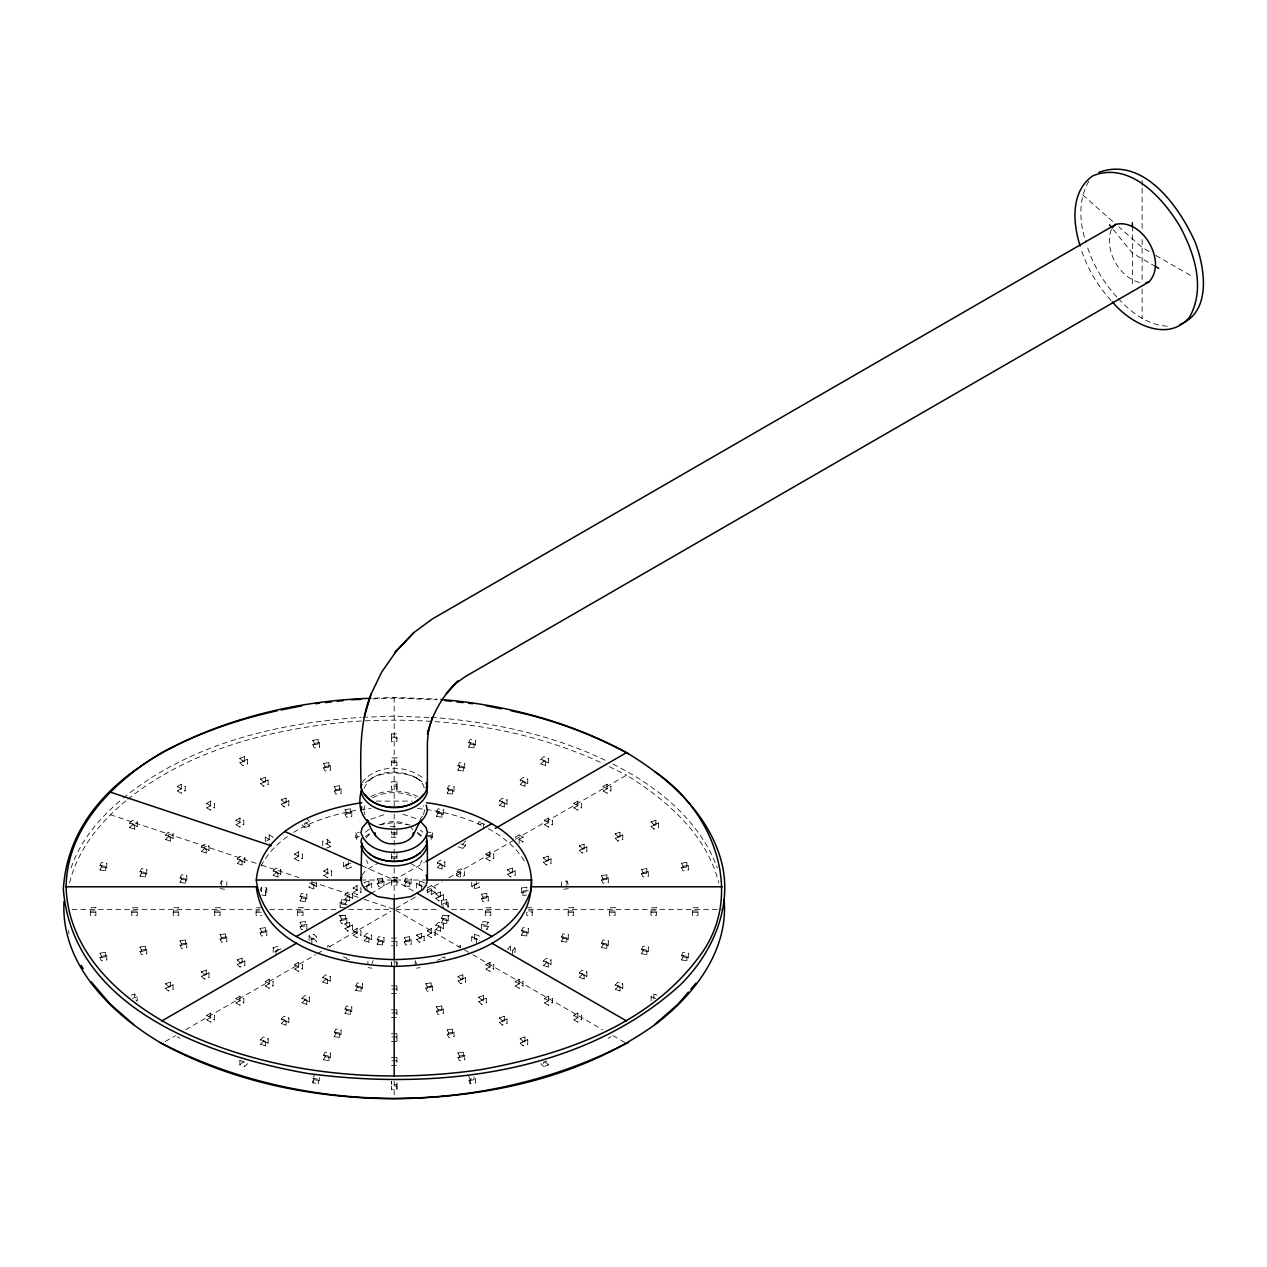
<?xml version="1.0" encoding="UTF-8"?>
<svg xmlns="http://www.w3.org/2000/svg" width="1267" height="1267" viewBox="0 0 1267 1267"><rect width="100%" height="100%" fill="white"/><g stroke="black" fill="none" stroke-linecap="round" stroke-linejoin="round"><path stroke-width="0.75" stroke-dasharray="5 3.75" d="M396.935 737.141L391.408 737.141L391.408 733.941L396.935 733.941L396.935 741.638L391.408 741.654L391.408 738.455L396.935 738.455M396.935 1089.256L396.935 1086.057L391.408 1086.057L391.408 1089.256L396.935 1089.256L396.935 1081.559L396.935 1084.742L391.408 1084.742L391.408 1081.559L391.408 1089.256M391.408 1065.341L396.935 1065.341L396.935 1062.142M391.408 1057.628L396.935 1057.628L396.935 1060.827L391.408 1060.827M391.408 1017.496L396.935 1017.496L396.935 1014.313M391.408 1009.799L396.935 1009.799L396.935 1012.982L391.408 1012.982M391.408 993.581L396.935 993.581L396.935 990.398M391.408 985.884L396.935 985.884L396.935 989.068L391.408 989.068M396.935 965.153L396.935 961.97L391.408 961.97L391.408 966.468M396.935 789.484L396.935 781.787L391.408 781.787L391.408 789.484L396.935 789.484L396.935 786.3L391.408 786.3M396.935 781.787L396.935 784.97L391.408 784.97M1088.812 181.308C1077.948 199.933 1079.452 222.913 1086.072 242.741M364.104 788.327C373.559 766.963 407.071 768.546 422.877 782.499M363.708 810.12L364.88 805.606M423.463 814.633L424.635 810.12L423.463 805.606M69.606 882.877C77.604 849.539 100.251 821.871 126.336 800.522M71.079 867.927C80.217 840.623 99.95 817.595 121.806 799.319M1111.27 229.612C1103.652 250.834 1120.012 279.152 1142.201 283.175M100.014 865.488L101.439 862.415L106.776 863.239L106.776 867.737L105.351 870.825L100.014 870.001L100.014 865.488L105.351 866.311L106.776 863.239M100.014 870.001L101.439 866.913L101.439 862.415M140.019 871.68L141.461 868.592L146.782 869.431L146.782 873.929L145.357 877.017L140.019 876.194L140.019 871.68L145.357 872.504L146.782 869.431M140.019 876.194L141.461 873.106L141.461 868.592M180.041 877.873L181.466 874.784L186.803 875.608L186.803 880.122L185.378 883.21L180.041 882.386L180.041 877.873L185.378 878.696L186.803 875.608M180.041 882.386L181.466 879.298L181.466 874.784M220.062 884.065L221.487 880.977L226.825 881.8L226.825 886.314L225.383 889.402L220.062 888.563M261.493 887.169L260.068 890.258L265.405 891.081L266.83 887.993L261.493 887.169L261.493 891.683L266.83 892.506L266.83 887.993M261.857 895.04L265.405 895.579L266.83 892.506M300.089 896.434L301.514 893.362L306.852 894.185L306.852 898.699L305.426 901.771L300.089 900.948L300.089 896.434L305.426 897.274L306.852 894.185M300.089 900.948L301.514 897.875L301.514 893.362M340.094 907.14L340.094 902.627L341.536 899.554L346.873 900.378L346.873 904.891L341.536 904.068L340.094 907.14L345.432 907.964L345.432 903.45L346.873 900.378M319.632 1077.599L318.207 1083.681L312.87 1082.857L312.87 1078.36L314.311 1075.271M323.592 1055.253L325.033 1052.164L330.354 1052.988L330.354 1057.502L328.929 1060.59L323.592 1059.766L323.592 1055.253L328.929 1056.076L330.354 1052.988M334.314 1032.146L335.755 1029.073L341.076 1029.897L341.076 1034.395L339.651 1037.483L334.314 1036.659L334.314 1032.146L339.651 1032.969L341.076 1029.897M345.036 1009.039L346.477 1005.966L351.798 1006.79L351.798 1011.304L350.373 1014.376L345.036 1013.552L345.036 1009.039L350.373 1009.862L351.798 1006.79M355.758 985.948L357.199 982.859L362.536 983.683L362.536 988.197L361.095 991.269L355.758 990.446L355.758 985.948L361.095 986.771L362.536 983.683M436.545 811.894L437.97 808.821L443.307 809.645L443.307 814.158L441.866 817.231L436.545 816.407L436.545 811.894L441.866 812.717L443.307 809.645M447.267 788.803L448.692 785.714L454.029 786.538L454.029 791.051L452.588 794.14L447.267 793.3L447.267 788.803L452.588 789.626L454.029 786.538M457.973 765.696L459.414 762.607L464.751 763.447L464.751 767.945L463.31 771.033L457.973 770.209L457.973 765.696L463.31 766.519L464.751 763.447M468.711 742.589L470.136 739.516L475.473 740.34L475.473 744.853L474.032 747.926L468.711 747.102L468.711 742.589L474.032 743.412L475.473 740.34M312.87 1082.857L314.311 1076.776M323.592 1059.766L325.033 1056.678L325.033 1052.164M334.314 1036.659L335.755 1033.571L335.755 1029.073M345.036 1013.552L346.477 1010.48L346.477 1005.966M355.758 990.446L357.199 987.373L357.199 982.859M436.545 816.407L437.97 813.335L437.97 808.821M447.267 793.3L448.692 790.228L448.692 785.714M457.973 770.209L459.414 767.121L459.414 762.607M468.711 747.102L470.136 744.014L470.136 739.516M371.817 963.664L373.258 960.576M432.585 832.752L432.585 837.265L431.144 840.338L431.144 835.824L432.585 832.752L427.248 831.928M420.422 863.445L421.863 860.356M441.47 918.306L442.912 915.233L448.249 916.057L448.249 920.571L446.808 923.643L441.47 922.819L441.47 918.306L446.808 919.145L448.249 916.057M441.47 922.819L442.912 919.747L442.912 915.233M481.492 929.012L481.492 924.498L482.917 921.426L488.254 922.249L488.254 926.763L486.829 929.835L486.829 925.322L488.254 922.249M521.513 930.691L522.938 927.618L528.276 928.442L528.276 932.955L526.834 936.028L521.513 935.204L521.513 930.691L526.834 931.514L528.276 928.442M521.513 935.204L522.938 932.116L522.938 927.618M561.519 936.883L562.96 933.811L568.281 934.634L568.281 939.132L566.856 942.22L561.519 941.397L561.519 936.883L566.856 937.707L568.281 934.634M561.519 941.397L562.96 938.309L562.96 933.811M601.54 943.076L602.965 939.987L608.303 940.827L608.303 945.325L606.877 948.413L601.54 947.589L601.54 943.076L606.877 943.899L608.303 940.827M601.54 947.589L602.965 944.501L602.965 939.987M641.561 949.268L642.987 946.18L648.324 947.003L648.324 951.517L646.883 954.605L641.561 953.782L641.561 949.268L646.883 950.092L648.324 947.003M641.561 953.782L642.987 950.693L642.987 946.18M681.567 955.461L683.008 952.372L688.329 953.196L688.329 957.709L686.904 960.798L681.567 959.958L681.567 955.461L686.904 956.284L688.329 953.196M681.567 959.958L683.008 956.886L683.008 952.372M377.202 939.734L378.643 936.661L383.98 937.485L383.98 941.983L382.539 945.071L377.202 944.248L377.202 939.734L382.539 940.557L383.98 937.485M404.363 881.214L405.804 878.126L411.142 878.95L411.142 883.463L409.7 886.552L404.363 885.712L404.363 881.214L409.7 882.038L411.142 878.95M404.363 885.712L405.804 882.64L405.804 878.126M377.202 944.248L378.643 941.159L378.643 936.661M260.986 866.042C267.258 854.101 276.649 843.965 287.736 836.331M362.14 782.61C375.475 764.175 406.058 764.46 422.877 777.986M362.14 875.069L365.466 870.445L377.566 863.461M365.925 838.01L371.12 832.752M420.343 818.925L422.418 816.059M129.693 823.027L132.449 820.272L137.232 821.855L137.232 826.369L134.476 829.125L129.693 827.541L129.693 823.027L134.476 824.627L137.232 821.855M129.693 827.541L132.449 824.769L132.449 820.272M165.565 834.985L168.337 832.229L173.12 833.813L173.12 838.326L170.348 841.098L165.565 839.498L165.565 834.985L170.348 836.584L173.12 833.813M165.565 839.498L168.337 836.727L168.337 832.229M201.453 846.942L204.209 844.186L208.992 845.77L208.992 850.284L206.236 853.055L201.453 851.456L201.453 846.942L206.236 848.542L208.992 845.77M201.453 851.456L204.209 848.7L204.209 844.186M237.325 858.899L240.081 856.144L244.864 857.743L244.864 862.241L242.108 865.013L237.325 863.413L237.325 858.899L242.108 860.499L244.864 857.743M237.325 863.413L240.081 860.657L240.081 856.144M273.197 870.857L275.968 868.101L280.751 869.7L280.751 874.198L277.98 876.97L273.197 875.37L273.197 870.857L277.98 872.456L280.751 869.7M273.197 875.37L275.968 872.615L275.968 868.101M313.868 888.927L313.868 884.414L316.623 881.658L316.623 886.171L313.868 888.927L309.085 887.328L311.84 884.572L311.84 881.563M344.957 894.787L347.712 892.016L352.495 893.615L352.495 898.129L349.74 900.885L344.957 899.285L344.957 894.787L349.74 896.371L352.495 893.615M344.957 899.285L347.712 896.529L347.712 892.016M260.59 1039.732L263.362 1036.976L268.145 1038.56L268.145 1043.074L265.373 1045.845L260.59 1044.246L260.59 1039.732L265.373 1041.331L268.145 1038.56M281.306 1019.016L284.061 1016.261L288.86 1017.844L288.86 1022.358L286.089 1025.13L281.306 1023.53L281.306 1019.016L286.089 1020.616L288.86 1017.844M322.737 977.586L325.492 974.83L330.275 976.429L330.275 980.927L327.519 983.699L322.737 982.099L322.737 977.586L327.519 979.185L330.275 976.429M437.353 862.97L440.108 860.214L444.891 861.813L444.891 866.327L442.135 869.083L437.353 867.483L437.353 862.97L442.135 864.569L444.891 861.813M499.483 800.839L502.255 798.083L507.038 799.667L507.038 804.181L504.282 806.936L499.483 805.353L499.483 800.839L504.282 802.439L507.038 799.667M520.199 780.124L522.97 777.368L527.753 778.952L527.753 783.465L524.981 786.221L520.199 784.637L520.199 780.124L524.981 781.723L527.753 778.952M540.914 759.408L543.686 756.652L548.468 758.236L548.468 762.75L545.697 765.521L540.914 763.922L540.914 759.408L545.697 761.008L548.468 758.236M239.875 1064.961L242.646 1062.189L247.429 1063.789L244.658 1066.545L239.875 1064.961L239.875 1060.447L242.646 1057.692M302.021 998.301L304.777 995.545L309.56 997.145L309.56 1001.643L306.804 1004.414L302.021 1002.815L302.021 998.301L306.804 999.901L309.56 997.145M364.167 936.17L366.923 933.399L371.706 934.998L371.706 939.512L368.95 942.268L364.167 940.668L364.167 936.17L368.95 937.754L371.706 934.998M419.393 880.929L419.393 885.443L416.637 888.199L416.637 883.685L419.393 880.929L424.176 882.529L424.176 887.043M260.59 1044.246L263.362 1041.474L263.362 1036.976M281.306 1023.53L284.061 1020.774L284.061 1016.261M322.737 982.099L325.492 979.343L325.492 974.83M437.353 867.483L440.108 864.727L440.108 860.214M302.021 1002.815L304.777 1000.059L304.777 995.545M364.167 940.668L366.923 937.913L366.923 933.399M499.483 805.353L502.255 802.581L502.255 798.083M520.199 784.637L522.97 781.866L522.97 777.368M540.914 763.922L543.686 761.166L543.686 756.652M465.607 841.098L462.851 843.854L462.851 848.367L458.068 846.768M421.42 889.798L421.42 885.285L424.176 882.529M462.851 848.367L465.607 845.612L465.607 842.603M435.848 925.068L438.604 922.313L443.387 923.912L443.387 928.426L440.631 931.182L435.848 929.582L435.848 925.068L440.631 926.668L443.387 923.912M435.848 929.582L438.604 926.826L438.604 922.313M474.476 934.27L474.476 938.784L471.72 941.539L471.72 937.042L474.476 934.27L479.274 935.87L479.274 940.383M476.503 943.139L476.503 938.625L479.274 935.87M510.363 946.227L507.592 948.999L512.375 950.583L515.146 947.827L510.363 946.227L510.363 950.741L515.146 952.341L515.146 947.827M543.48 960.956L546.235 958.185L551.018 959.784L551.018 964.298L548.263 967.054L543.48 965.47L543.48 960.956L548.263 962.54L551.018 959.784M543.48 965.47L546.235 962.698L546.235 958.185M579.352 972.913L582.107 970.142L586.89 971.741L586.89 976.255L584.135 979.011L579.352 977.427L579.352 972.913L584.135 974.513L586.89 971.741M579.352 977.427L582.107 974.656L582.107 970.142M615.224 984.871L617.995 982.115L622.778 983.699L622.778 988.212L620.006 990.968L615.224 989.384L615.224 984.871L620.006 986.47L622.778 983.699M615.224 989.384L617.995 986.613L617.995 982.115M653.867 994.072L653.867 998.586L651.111 1001.342L651.111 996.828L653.867 994.072L657.05 995.133M127.793 799.239C190.684 748.908 272.532 728.763 351.402 721.62C436.656 715.855 524.459 726.894 602.395 763.209M123.232 798.099C189.369 743.792 277.061 723.124 360.826 717.391M365.466 782.499L372.688 777.431M365.466 832.102L369.426 829.156M365.466 836.616L370.74 832.672M293.596 832.387C313.171 820.319 335.739 813.921 358.244 809.898M177.396 786.443L181.308 784.194L185.204 786.443L185.204 790.956L181.308 793.205L177.396 790.956L177.396 786.443L185.204 790.956M177.396 790.956L185.204 786.443M206.695 803.357L210.591 801.108L214.503 803.357L214.503 807.871L210.591 810.12L206.695 807.871L206.695 803.357L214.503 807.871M206.695 807.871L214.503 803.357M235.979 820.272L239.891 818.023L243.802 820.272L243.802 824.785L239.891 827.034L235.979 824.785L235.979 820.272L243.802 824.785M235.979 824.785L243.802 820.272M265.278 841.7L265.278 837.186L269.19 834.937L273.086 837.186L266.577 840.94M294.577 854.101L298.474 851.836L302.385 854.101L302.385 858.614L298.474 860.863L294.577 858.614L294.577 854.101L302.385 858.614M294.577 858.614L302.385 854.101M327.773 868.75L327.773 877.778L323.861 875.513L323.861 871.015L327.773 868.75L331.685 871.015L331.685 875.513L329.072 877.017M323.861 875.513L331.685 871.015M353.16 887.929L357.072 885.665L360.968 887.929L360.968 892.427L357.072 894.692L353.16 892.427L353.16 887.929L360.968 892.427M353.16 892.427L360.968 887.929M370.74 893.552L424.35 862.605M206.695 1015.326L210.591 1013.077L214.503 1015.326L214.503 1019.84L210.591 1022.089L206.695 1019.84L206.695 1015.326L214.503 1019.84M235.979 998.412L239.891 996.163L243.802 998.412L243.802 1002.926L239.891 1005.174L235.979 1002.926L235.979 998.412L243.802 1002.926M265.278 981.497L269.19 979.248L273.086 981.497L273.086 986.011L269.19 988.276L265.278 986.011L265.278 981.497L273.086 986.011M294.577 964.599L298.474 962.334L302.385 964.599L302.385 969.097L298.474 971.361L294.577 969.097L294.577 964.599L302.385 969.097M353.16 930.77L357.072 928.505L360.968 930.77L360.968 935.284L357.072 937.532L353.16 935.284L353.16 930.77L360.968 935.284M431.271 885.665L427.375 887.929L435.183 892.427L435.183 887.929L431.271 885.665L431.271 894.692L427.375 892.427L427.375 889.418M459.272 877.017L456.658 875.513L456.658 871.015L460.57 868.75L464.482 871.015L464.482 875.513L460.57 877.778L460.57 868.75M485.958 854.101L489.87 851.836L493.766 854.101L493.766 858.614L489.87 860.863L485.958 858.614L485.958 854.101L493.766 858.614M519.153 834.937L515.257 837.186L523.065 841.7L523.065 837.186L519.153 834.937L519.153 843.949L523.065 841.7M544.541 820.272L548.453 818.023L552.364 820.272L552.364 824.785L548.453 827.034L544.541 824.785L544.541 820.272L552.364 824.785M573.84 803.357L577.752 801.108L581.648 803.357L581.648 807.871L577.752 810.12L573.84 807.871L573.84 803.357L581.648 807.871M603.14 786.443L607.036 784.194L610.947 786.443L610.947 790.956L607.036 793.205L603.14 790.956L603.14 786.443L610.947 790.956M165.201 1041.537L175.448 1035.63M185.695 1029.707L315.562 954.732M317.273 953.734L322.404 950.773M329.23 946.829L390.759 911.321M395.874 908.36L416.384 896.513M426.646 890.606L442.025 881.721M448.851 877.778L513.784 840.29M515.495 839.292L626.563 775.166C667.028 800.253 706.859 834.858 718.737 882.877M206.695 1019.84L214.503 1015.326M235.979 1002.926L243.802 998.412M265.278 986.011L273.086 981.497M294.577 969.097L302.385 964.599M353.16 935.284L360.968 930.77M427.375 892.427L435.183 887.929M456.658 875.513L464.482 871.015M485.958 858.614L493.766 854.101M519.153 839.435L523.065 837.186M544.541 824.785L552.364 820.272M573.84 807.871L581.648 803.357M603.14 790.956L610.947 786.443M431.271 894.692L435.183 892.427M427.375 930.77L431.271 928.505L435.183 930.77L435.183 935.284L431.271 937.532L427.375 935.284L427.375 930.77L435.183 935.284M427.375 935.284L435.183 930.77M457.973 946.924L460.57 945.42L460.57 949.933M485.958 964.599L489.87 962.334L493.766 964.599L493.766 969.097L489.87 971.361L485.958 969.097L485.958 964.599L493.766 969.097M485.958 969.097L493.766 964.599M515.257 981.497L519.153 979.248L523.065 981.497L523.065 986.011L519.153 988.276L515.257 986.011L515.257 981.497L523.065 986.011M515.257 986.011L523.065 981.497M544.541 998.412L548.453 996.163L552.364 998.412L552.364 1002.926L548.453 1005.174L544.541 1002.926L544.541 998.412L552.364 1002.926M544.541 1002.926L552.364 998.412M573.84 1015.326L577.752 1013.077L581.648 1015.326L581.648 1019.84L577.752 1022.089L573.84 1019.84L573.84 1015.326L581.648 1019.84M573.84 1019.84L581.648 1015.326M608.334 1038.259L610.947 1036.754M370.74 778.556C385.136 771.112 403.207 771.112 417.603 778.556M370.74 796.595C385.136 789.151 403.207 789.151 417.603 796.595M370.74 819.147L385.58 814.19M372.688 797.719C385.96 790.956 402.383 790.956 415.655 797.719M380.496 824.785C388.969 820.509 399.374 820.509 407.847 824.785M239.875 758.236L244.658 756.652L247.429 759.408L247.429 763.922L242.646 765.521L239.875 762.75L239.875 758.236L242.646 761.008L242.646 765.521M242.646 761.008L247.429 759.408M239.875 762.75L244.658 761.166L247.429 763.922M260.59 778.952L265.373 777.368L268.145 780.124L268.145 784.637L263.362 786.221L260.59 783.465L260.59 778.952L263.362 781.723L263.362 786.221M263.362 781.723L268.145 780.124M260.59 783.465L265.373 781.866L268.145 784.637M281.306 799.667L286.089 798.083L288.86 800.839L288.86 805.353L284.061 806.936L281.306 804.181L281.306 799.667L284.061 802.439L284.061 806.936M284.061 802.439L288.86 800.839M281.306 804.181L286.089 802.581L288.86 805.353M307.976 822.077L304.777 823.138L304.777 827.652L309.56 826.068L309.56 821.554L306.804 818.783M330.275 846.768L327.519 844.012L322.737 845.612L322.737 841.098L327.519 839.498L330.275 842.27L330.275 846.768L325.492 848.367M330.275 842.27L325.492 843.854L322.737 841.098M346.208 864.569L350.991 862.985L350.991 867.483L346.208 869.083L343.452 866.327L343.452 861.813L346.208 864.569L346.208 869.083M343.452 866.327L348.235 864.727L350.991 867.483M368.95 880.929L368.95 885.443L371.706 888.199L371.706 883.685L368.95 880.929L364.167 882.529L366.923 885.285L366.923 889.798M366.923 885.285L371.706 883.685M364.167 887.043L368.95 885.443M131.293 995.133L134.476 994.072L137.232 996.828L137.232 1001.342L134.476 998.57L134.476 994.072M165.565 983.699L170.348 982.115L173.12 984.871L173.12 989.384L168.337 990.968L165.565 988.212L165.565 983.699L168.337 986.47L168.337 990.968M201.453 971.741L206.236 970.158L208.992 972.913L208.992 977.427L204.209 979.011L201.453 976.255L201.453 971.741L204.209 974.513L204.209 979.011M237.325 959.784L242.108 958.185L244.864 960.956L244.864 965.47L240.081 967.054L237.325 964.298L237.325 959.784L240.081 962.54L240.081 967.054M273.197 947.827L277.98 946.227L280.751 948.999L275.968 950.583L273.197 947.827L273.197 952.341M309.085 940.383L309.085 935.87L313.868 934.27L316.623 937.042L316.623 941.539L313.868 938.784L313.868 934.27M344.957 923.912L349.74 922.313L352.495 925.068L352.495 929.582L347.712 931.182L344.957 928.426L344.957 923.912L347.712 926.668L347.712 931.182M435.848 893.615L440.631 892.016L443.387 894.787L443.387 899.285L438.604 900.885L435.848 898.129L435.848 893.615L438.604 896.371L438.604 900.885M507.592 869.7L512.375 868.101L515.146 870.857L515.146 875.37L510.363 876.97L507.592 874.198L507.592 869.7L510.363 872.456L510.363 876.97M543.48 857.743L548.263 856.144L551.018 858.899L551.018 863.413L546.235 865.013L543.48 862.241L543.48 857.743L546.235 860.499L546.235 865.013M579.352 845.77L584.135 844.186L586.89 846.942L586.89 851.456L582.107 853.055L579.352 850.284L579.352 845.77L582.107 848.542L582.107 853.055M615.224 833.813L620.006 832.229L622.778 834.985L622.778 839.498L617.995 841.098L615.224 838.326L615.224 833.813L617.995 836.584L617.995 841.098M651.111 821.855L655.894 820.272L658.65 823.027L658.65 827.541L653.867 829.125L651.111 826.369L651.111 821.855L653.867 824.627L653.867 829.125M132.449 998.428L137.232 996.828M168.337 986.47L173.12 984.871M240.081 962.54L244.864 960.956M347.712 926.668L352.495 925.068M438.604 896.371L443.387 894.787M546.235 860.499L551.018 858.899M582.107 848.542L586.89 846.942M617.995 836.584L622.778 834.985M653.867 824.627L658.65 823.027M204.209 974.513L208.992 972.913M309.085 935.87L311.84 938.625L316.623 937.042M474.476 884.414L479.274 882.814L479.274 887.328L474.476 888.927L471.72 886.171L471.72 881.658L474.476 884.414L474.476 888.927M510.363 872.456L515.146 870.857M165.565 988.212L170.348 986.613L173.12 989.384M201.453 976.255L206.236 974.656L208.992 977.427M237.325 964.298L242.108 962.698L244.864 965.47M344.957 928.426L349.74 926.826L352.495 929.582M435.848 898.129L440.631 896.529L443.387 899.285M507.592 874.198L512.375 872.615L515.146 875.37M543.48 862.241L548.263 860.657L551.018 863.413M579.352 850.284L584.135 848.7L586.89 851.456M615.224 838.326L620.006 836.727L622.778 839.498M651.111 826.369L655.894 824.769L658.65 827.541M274.796 951.802L277.98 950.741L277.98 946.227M310.668 939.845L313.868 938.784M471.72 886.171L476.503 884.572L479.274 887.328M416.637 934.998L421.42 933.399L424.176 936.17L424.176 940.668L419.393 942.268L416.637 939.512L416.637 934.998L419.393 937.754L419.393 942.268M419.393 937.754L424.176 936.17M416.637 939.512L421.42 937.913L424.176 940.668M441.708 957.947L444.891 956.886L444.891 961.384M437.353 960.228L440.536 959.151M458.068 976.429L462.851 974.83L465.607 977.586L465.607 982.099L460.824 983.699L458.068 980.927L458.068 976.429L460.824 979.185L460.824 983.699M460.824 979.185L465.607 977.586M458.068 980.927L462.851 979.343L465.607 982.099M478.783 997.145L483.566 995.545L486.322 998.301L486.322 1002.815L481.539 1004.414L478.783 1001.643L478.783 997.145L481.539 999.901L481.539 1004.414M481.539 999.901L486.322 998.301M478.783 1001.643L483.566 1000.059L486.322 1002.815M499.483 1017.844L504.282 1016.261L507.038 1019.016L507.038 1023.53L502.255 1025.13L499.483 1022.358L499.483 1017.844L502.255 1020.616L502.255 1025.13M502.255 1020.616L507.038 1019.016M499.483 1022.358L504.282 1020.774L507.038 1023.53M520.199 1038.56L524.981 1036.976L527.753 1039.732L527.753 1044.246L522.97 1045.829L520.199 1043.074L520.199 1038.56L522.97 1041.331L522.97 1045.829M522.97 1041.331L527.753 1039.732M520.199 1043.074L524.981 1041.474L527.753 1044.246M546.869 1060.97L543.686 1062.047L543.686 1066.545L548.468 1064.961L548.468 1060.447M379.166 824.738L394.18 822.521L410.777 825.118M312.87 740.34L318.207 739.516L319.632 742.589L319.632 747.102L314.311 747.926L312.87 744.853L312.87 740.34L314.311 743.412L314.311 747.926M314.311 743.412L319.632 742.589M312.87 744.853L318.207 744.014L319.632 747.102M323.592 763.447L328.929 762.607L330.354 765.696L330.354 770.209L325.033 771.033L323.592 767.945L323.592 763.447L325.033 766.519L325.033 771.033M325.033 766.519L330.354 765.696M323.592 767.945L328.929 767.121L330.354 770.209M334.314 786.538L339.651 785.714L341.076 788.803L341.076 793.3L335.755 794.14L334.314 791.051L334.314 786.538L335.755 789.626L335.755 794.14M335.755 789.626L341.076 788.803M334.314 791.051L339.651 790.228L341.076 793.3M345.036 809.645L350.373 808.821L351.798 811.894L351.798 816.407L346.477 817.231L345.036 814.158L345.036 809.645L346.477 812.733L346.477 817.231M346.477 812.733L351.798 811.894M345.036 814.158L350.373 813.335L351.798 816.407M355.758 832.752L357.199 835.824L357.199 840.338L355.758 837.265L355.758 832.752L359.321 832.197M355.758 837.265L359.321 836.711M377.202 878.95L382.539 878.126L383.98 881.214L383.98 885.712L378.643 886.552L377.202 883.463L377.202 878.95L378.643 882.038L378.643 886.552M378.643 882.038L383.98 881.214M377.202 883.463L382.539 882.64L383.98 885.712M100.014 953.196L105.351 952.372L106.776 955.461L106.776 959.958L101.439 960.798L100.014 957.709L100.014 953.196L101.439 956.284L101.439 960.798M140.019 947.003L145.357 946.18L146.782 949.268L146.782 953.782L141.461 954.605L140.019 951.517L140.019 947.003L141.461 950.092L141.461 954.605M180.041 940.827L185.378 939.987L186.803 943.076L186.803 947.589L181.466 948.413L180.041 945.325L180.041 940.827L181.466 943.899L181.466 948.413M220.062 934.634L225.383 933.811L226.825 936.883L226.825 941.397L221.487 942.22L220.062 939.132L220.062 934.634L221.487 937.707L221.487 942.22M260.068 928.442L265.405 927.618L266.83 930.691L266.83 935.204L261.493 936.028L260.068 932.955L260.068 928.442L261.493 931.514L261.493 936.028M300.089 922.249L305.426 921.426L306.852 924.498L306.852 929.012L301.514 929.835L300.089 926.763L300.089 922.249L301.514 925.322L301.514 929.835M340.094 916.057L345.432 915.233L346.873 918.306L346.873 922.819L341.536 923.643L340.094 920.571L340.094 916.057L341.536 919.145L341.536 923.643M441.47 900.378L446.808 899.554L448.249 902.627L448.249 907.14L442.912 907.964L442.912 903.45L441.47 900.378L441.47 904.891L446.808 904.068L448.249 907.14M481.492 894.185L486.829 893.362L488.254 896.434L488.254 900.948L482.917 901.771L481.492 898.699L481.492 894.185L482.917 897.258L482.917 901.771M521.513 887.993L526.834 887.169L528.276 890.258L522.938 891.081L521.513 887.993L521.513 892.506L522.938 895.579L526.486 895.04M568.281 884.065L566.856 880.977L561.519 881.8L561.519 886.314L562.96 889.402L568.281 888.563M601.54 875.608L606.877 874.784L608.303 877.873L608.303 882.386L602.965 883.21L601.54 880.122L601.54 875.608L602.965 878.696L602.965 883.21M641.561 869.431L646.883 868.592L648.324 871.68L648.324 876.194L642.987 877.017L641.561 873.929L641.561 869.431L642.987 872.504L642.987 877.017M681.567 863.239L686.904 862.415L688.329 865.488L688.329 870.001L683.008 870.825L681.567 867.737L681.567 863.239L683.008 866.311L683.008 870.825M101.439 956.284L106.776 955.461M141.461 950.092L146.782 949.268M181.466 943.899L186.803 943.076M221.487 937.707L226.825 936.883M261.493 931.514L266.83 930.691M301.514 925.322L306.852 924.498M341.536 919.145L346.873 918.306M442.912 903.45L448.249 902.627M482.917 897.258L488.254 896.434M602.965 878.696L608.303 877.873M642.987 872.504L648.324 871.68M683.008 866.311L688.329 865.488M100.014 957.709L105.351 956.886L106.776 959.958M140.019 951.517L145.357 950.693L146.782 953.782M180.041 945.325L185.378 944.501L186.803 947.589M220.062 939.132L225.383 938.309L226.825 941.397M260.068 932.955L265.405 932.116L266.83 935.204M300.089 926.763L305.426 925.939L305.426 921.426M340.094 920.571L345.432 919.747L346.873 922.819M481.492 898.699L486.829 897.875L488.254 900.948M521.513 892.506L526.834 891.683L526.834 887.169M601.54 880.122L606.877 879.298L608.303 882.386M641.561 873.929L646.883 873.106L648.324 876.194M681.567 867.737L686.904 866.913L688.329 870.001M404.363 937.485L409.7 936.661L411.142 939.734L411.142 944.248L405.804 945.071L404.363 941.983L404.363 937.485L405.804 940.557L405.804 945.071M405.804 940.557L411.142 939.734M404.363 941.983L409.7 941.159L411.142 944.248M416.526 968.178L420.074 967.624M425.807 983.683L431.144 982.859L432.585 985.948L432.585 990.446L427.248 991.269L425.807 988.197L425.807 983.683L427.248 986.771L427.248 991.269M427.248 986.771L432.585 985.948M425.807 988.197L431.144 987.373L432.585 990.446M436.545 1006.79L441.866 1005.966L443.307 1009.039L443.307 1013.552L437.97 1014.376L436.545 1011.304L436.545 1006.79L437.97 1009.862L437.97 1014.376M437.97 1009.862L443.307 1009.039M436.545 1011.304L441.866 1010.48L443.307 1013.552M447.267 1029.897L452.588 1029.073L454.029 1032.146L454.029 1036.659L448.692 1037.483L447.267 1034.395L447.267 1029.897L448.692 1032.969L448.692 1037.483M448.692 1032.969L454.029 1032.146M447.267 1034.395L452.588 1033.571L454.029 1036.659M457.973 1052.988L463.31 1052.164L464.751 1055.253L464.751 1059.766L459.414 1060.59L457.973 1057.502L457.973 1052.988L459.414 1056.076L459.414 1060.59M459.414 1056.076L464.751 1055.253M457.973 1057.502L463.31 1056.678L464.751 1059.766M468.711 1076.095L470.136 1079.183L475.473 1078.36L475.473 1082.857L470.136 1083.681L468.711 1077.599M468.711 1080.608L474.032 1079.785L475.473 1082.857M360.034 809.692L370.819 808.473M390.268 826.702L398.076 826.702M374.731 698.149L394.18 697.373L436.941 699.067M372.593 698.893L394.18 698.054L437.337 699.748M362.79 717.328L394.18 716.093L429.481 717.47M376.204 801.108L412.139 801.108M391.408 761.055L396.935 761.055M391.408 762.37L396.935 762.37M391.408 832.815L396.935 832.815M391.408 834.129L396.935 834.129M396.935 856.73L391.408 856.73L391.408 853.53L391.408 861.243M391.408 858.044L396.935 858.044M360.968 880.027L427.375 880.027M391.408 880.644L396.935 880.644M391.408 881.959L396.935 881.959M261.604 907.742L256.077 907.742L256.077 915.455L261.604 915.455M526.739 907.758L532.267 907.758L532.267 915.455L526.739 915.455L526.739 912.256L532.267 912.256M72.013 909.342L259.767 909.342M269.649 909.342L336.848 909.342M348.71 909.342L390.22 909.342M396.143 909.342L439.633 909.342M451.495 909.342L518.694 909.342M528.577 909.342L722.253 909.342M90.369 910.941L95.896 910.941M131.8 910.941L137.327 910.941M173.231 910.941L178.742 910.941M214.646 910.941L220.173 910.941M256.077 910.941L259.767 910.941M297.507 910.941L303.035 910.941M485.309 910.941L490.836 910.941M528.577 910.941L532.267 910.941M568.17 910.941L573.698 910.941M609.585 910.941L615.113 910.941M651.016 910.941L656.544 910.941M692.447 910.941L697.974 910.941M90.369 912.256L95.896 912.256M131.8 912.256L137.327 912.256M173.231 912.256L178.742 912.256M214.646 912.256L220.173 912.256M256.077 912.256L261.604 912.256M297.507 912.256L303.035 912.256M485.309 912.256L490.836 912.256M568.17 912.256L573.698 912.256M609.585 912.256L615.113 912.256M651.016 912.256L656.544 912.256M692.447 912.256L697.974 912.256M338.938 915.455L344.466 915.455L344.466 912.256M449.405 915.455L443.878 915.455L443.878 912.256M391.408 938.039L396.935 938.039L396.935 945.752L391.408 945.752M391.408 941.238L396.935 941.238M391.408 1033.714L396.935 1033.714L396.935 1036.913L391.408 1036.913M391.408 1041.411L396.935 1041.411L396.935 1033.714M431.445 717.55L437.337 717.787C495.334 722.744 553.41 735.335 606.069 760.675M1167.224 326.173C1147.744 325.16 1130.94 312.379 1118.223 298.426M417.524 808.473C439.586 810.532 461.457 815.996 481.571 825.34M470.136 744.014L475.473 744.853M459.414 767.121L464.751 767.945M448.692 790.228L454.029 791.051M437.97 813.335L443.307 814.158M425.807 835.001L431.144 835.824M427.248 836.426L432.585 837.265M405.804 882.64L411.142 883.463M340.094 902.627L345.432 903.45M481.492 924.498L486.829 925.322M101.439 866.913L106.776 867.737M141.461 873.106L146.782 873.929M181.466 879.298L186.803 880.122M301.514 897.875L306.852 898.699M442.912 919.747L448.249 920.571M488.254 926.763L482.917 925.939L482.917 921.426M522.938 932.116L528.276 932.955M562.96 938.309L568.281 939.132M602.965 944.501L608.303 945.325M642.987 950.693L648.324 951.517M683.008 956.886L688.329 957.709M378.643 941.159L383.98 941.983M368.269 967.624L371.817 968.178M357.199 987.373L362.536 988.197M346.477 1010.48L351.798 1011.304M335.755 1033.571L341.076 1034.395M325.033 1056.678L330.354 1057.502M312.87 1078.36L318.207 1079.183L318.207 1083.681M314.311 1079.785L319.632 1080.608M402.763 814.19L417.603 819.147M543.686 761.166L548.468 762.75M522.97 781.866L527.753 783.465M502.255 802.581L507.038 804.181M484.723 824.358L481.539 823.297L478.783 826.052L478.783 821.554L483.566 823.138L483.566 827.652M460.824 844.012L465.607 845.612M440.108 864.727L444.891 866.327M416.637 883.685L421.42 885.285M419.393 885.443L422.592 886.504M110.213 814.633L259.672 864.474M261.54 865.108L298.901 877.572M311.983 881.927L362.41 898.746M364.278 899.38L394.18 909.342M313.868 884.414L309.085 882.814L309.085 887.328M471.72 937.042L476.503 938.625M651.111 996.828L655.894 998.428M132.449 824.769L137.232 826.369M168.337 836.727L173.12 838.326M204.209 848.7L208.992 850.284M240.081 860.657L244.864 862.241M275.968 872.615L280.751 874.198M311.84 884.572L316.623 886.171M347.712 896.529L352.495 898.129M438.604 926.826L443.387 928.426M474.476 938.784L477.675 939.845M546.235 962.698L551.018 964.298M582.107 974.656L586.89 976.255M617.995 986.613L622.778 988.212M366.923 937.913L371.706 939.512M343.452 956.886L346.635 957.947M346.208 958.628L349.391 959.689M325.492 979.343L330.275 980.927M304.777 1000.059L309.56 1001.643M284.061 1020.774L288.86 1022.358M263.362 1041.474L268.145 1043.074M239.875 1060.447L244.658 1062.047L244.658 1066.545M361.903 865.725L394.18 880.027L417.603 893.552M410.777 863.461L422.877 870.445M612.975 764.096C657.13 786.126 699.843 820.398 717.265 867.927M609.3 766.63L626.563 775.166M488.397 828.729C503.237 836.711 517.079 847.94 525.409 862.811M1148.963 251.452L1142.137 247.493L1118.967 226.999M1155.805 255.396L1193.403 277.093M1155.805 266.672L1132.365 253.131L1113.123 229.311M456.658 871.015L464.482 875.513M395.874 910.324L462.518 948.809M464.229 949.791L471.071 953.734M472.781 954.732L602.649 1029.707M612.895 1035.63L626.563 1043.517M265.278 837.186L269.19 839.435M323.861 871.015L331.685 875.513M330.37 946.924L327.773 945.42L327.773 949.933M177.396 1036.754L180.009 1038.259M420.248 830.138L422.877 832.102M417.603 832.672L422.877 836.616M415.655 777.431L420.343 781.026L423.463 785.318L424.635 789.832M417.223 832.752L422.418 838.01M1082.762 194.96L1113.17 221.868M309.56 826.068L306.804 823.297L302.021 824.896L304.777 827.652M548.468 1064.961L545.697 1062.189L540.914 1063.789L543.686 1066.545M1116.876 297.016C1103.145 282.193 1092.597 263.916 1086.611 244.626M1111.016 300.406C1097.285 285.566 1086.738 267.305 1080.767 247.999M410.777 827.145L412.915 829.742M415.101 960.576L416.526 963.664M366.48 860.356L367.921 863.445M364.104 811.624L364.88 814.633M68.561 930.231L69.02 934.032M396.935 1038.227L396.935 1041.411M391.408 961.97L391.408 965.153M1142.137 180.405L1142.137 186.328M1142.137 188.308L1142.137 231.718M1142.137 239.606L1142.137 281.036M1142.137 288.939L1142.137 318.54M1132.365 226.08L1132.365 283.586M686.904 862.415L686.904 866.913M686.904 956.284L686.904 960.798M655.894 820.272L655.894 824.769M646.883 868.592L646.883 873.106M646.883 950.092L646.883 954.605M620.006 832.229L620.006 836.727M620.006 986.47L620.006 990.968M607.036 784.194L607.036 793.205M606.877 874.784L606.877 879.298M606.877 943.899L606.877 948.413M584.135 844.186L584.135 848.7M584.135 974.513L584.135 979.011M577.752 801.108L577.752 810.12M577.752 1013.077L577.752 1022.089M566.856 880.977L566.856 885.49M566.856 937.707L566.856 942.22M548.453 818.023L548.453 827.034M548.453 996.163L548.453 1005.174M548.263 856.144L548.263 860.657M548.263 962.54L548.263 967.054M545.697 761.008L545.697 765.521M526.834 931.514L526.834 936.028M524.981 781.723L524.981 786.221M524.981 1036.976L524.981 1041.474M522.938 891.081L522.938 895.579M519.153 979.248L519.153 988.276M512.375 868.101L512.375 872.615M512.375 950.583L512.375 955.096M504.282 802.439L504.282 806.936M504.282 1016.261L504.282 1020.774M489.87 851.836L489.87 860.863M489.87 962.334L489.87 971.361M486.829 893.362L486.829 897.875M483.566 995.545L483.566 1000.059M476.503 881.563L476.503 884.572M474.032 743.412L474.032 747.926M474.032 1076.776L474.032 1079.785M470.136 1079.183L470.136 1083.681M463.31 766.519L463.31 771.033M463.31 1052.164L463.31 1056.678M462.851 974.83L462.851 979.343M452.588 789.626L452.588 794.14M452.588 1029.073L452.588 1033.571M446.808 899.554L446.808 904.068M446.808 919.145L446.808 923.643M442.135 864.569L442.135 869.083M441.866 812.717L441.866 817.231M441.866 1005.966L441.866 1010.48M440.631 892.016L440.631 896.529M440.631 926.668L440.631 931.182M431.271 928.505L431.271 937.532M431.144 982.859L431.144 987.373M421.42 933.399L421.42 937.913M415.101 962.081L415.101 965.09M409.7 882.038L409.7 886.552M409.7 936.661L409.7 941.159M396.935 829.616L396.935 837.313L391.408 837.313L391.408 831.12M396.935 853.53L396.935 861.227M396.935 961.97L396.935 966.468M396.935 985.884L396.935 993.581M396.935 1009.799L396.935 1017.496M396.935 1057.628L396.935 1065.341M394.18 697.373L394.18 807.19M394.18 814.079L394.18 860.863M394.18 867.911L394.18 899.19M394.18 960.639L394.18 964.599M394.18 1081.004L394.18 1098.758M391.408 733.941L391.408 741.654M382.539 878.126L382.539 882.64M382.539 940.557L382.539 945.071M368.95 937.754L368.95 942.268M367.921 961.257L367.921 964.266M361.095 986.771L361.095 991.269M357.072 885.665L357.072 894.692M357.072 928.505L357.072 937.532M350.373 808.821L350.373 813.335M350.373 1009.862L350.373 1014.376M349.74 896.371L349.74 900.885M349.74 922.313L349.74 926.826M348.235 861.718L348.235 864.727M345.432 915.233L345.432 919.747M341.536 899.554L341.536 904.068M339.651 785.714L339.651 790.228M339.651 1032.969L339.651 1037.483M328.929 762.607L328.929 767.121M328.929 1056.076L328.929 1060.59M327.519 839.498L327.519 844.012M327.519 979.185L327.519 983.699M318.207 739.516L318.207 744.014M311.84 938.625L311.84 943.139M306.804 999.901L306.804 1004.414M305.426 897.274L305.426 901.771M298.474 851.836L298.474 860.863M298.474 962.334L298.474 971.361M286.089 798.083L286.089 802.581M286.089 1020.616L286.089 1025.13M277.98 872.456L277.98 876.97M275.968 950.583L275.968 955.096M269.19 834.937L269.19 843.949M269.19 979.248L269.19 988.276M265.373 777.368L265.373 781.866M265.405 891.081L265.405 895.579M265.405 927.618L265.405 932.116M265.373 1041.331L265.373 1045.845M244.658 756.652L244.658 761.166M242.108 860.499L242.108 865.013M242.108 958.185L242.108 962.698M239.891 818.023L239.891 827.034M239.891 996.163L239.891 1005.174M225.383 933.811L225.383 938.309M221.487 880.977L221.487 885.49M210.591 801.108L210.591 810.12M210.591 1013.077L210.591 1022.089M206.236 848.542L206.236 853.055M206.236 970.158L206.236 974.656M185.378 878.696L185.378 883.21M185.378 939.987L185.378 944.501M181.308 784.194L181.308 793.205M170.348 836.584L170.348 841.098M170.348 982.115L170.348 986.613M145.357 872.504L145.357 877.017M145.357 946.18L145.357 950.693M134.476 824.627L134.476 829.125M105.351 866.311L105.351 870.825M105.351 952.372L105.351 956.886M396.935 757.872L391.408 757.872L391.408 765.569L396.935 765.569L396.935 757.872M396.935 877.461L391.408 877.461L391.408 885.158L396.935 885.158L396.935 877.461M95.896 907.742L90.369 907.742L90.369 915.455L95.896 915.455L95.896 907.742M137.327 907.742L131.8 907.742L131.8 915.455L137.327 915.455L137.327 907.742M178.742 907.742L173.231 907.742L173.231 915.455L178.742 915.455L178.742 907.742M220.173 907.742L214.646 907.742L214.646 915.455L220.173 915.455L220.173 907.742M303.035 907.742L297.507 907.742L297.507 915.455L303.035 915.455L303.035 907.742M490.836 907.758L485.309 907.742L485.309 915.455L490.836 915.455L490.836 907.758M573.698 907.758L568.17 907.758L568.17 915.455L573.698 915.455L573.698 907.758M615.113 907.742L609.585 907.758L609.585 915.455L615.113 915.455L615.113 907.742M656.544 907.758L651.016 907.758L651.016 915.455L656.544 915.455L656.544 907.758M697.974 907.758L692.447 907.742L692.447 915.455L697.974 915.455L697.974 907.758"/><path stroke-width="1.5" d="M426.52 802.724C471.657 808.394 538.095 834.7 530.873 890.4C512.074 944.659 445.065 958.486 394.18 959.626C342.47 958.375 263.758 942.379 256.298 880.027C260.923 829.632 318.714 808.98 361.839 802.724M531.459 881.61C531.554 947.368 446.032 965.438 394.18 966.388C342.47 965.137 263.758 949.141 256.298 886.789L66.09 886.789C66.977 827.098 113.777 781.438 161.78 752.63C225.795 718.104 298.331 700.54 370.851 698.291M64.031 901.344C60.42 964.377 111.353 1013.933 161.78 1043.517C232.685 1082.145 313.899 1098.299 394.18 1098.758C485.894 1097.697 581.22 1078.154 656.639 1023.451C694.696 994.262 728.731 949.838 724.091 899.427M654.691 771.571C715.095 812.163 746.58 897.574 697.262 959.182C645.853 1026.808 560.489 1055.443 479.908 1069.791C384.154 1083.428 284.093 1075.287 194.58 1037.198C133.209 1010.306 68.244 959.547 66.09 886.789M413.897 632.534L395.336 652.046L413.897 632.534L432.253 619.009L1115.768 224.386C1142.438 218.098 1167.746 261.936 1148.963 281.892L465.448 676.515L455.487 683.61L446.317 693.429L458.036 681.028C442.896 695.108 432.205 713.638 427.565 733.783L428.547 730.299L427.375 742.478L427.375 787.567C419.488 813.81 368.855 813.81 360.968 787.567C360.604 756.146 359.004 723.71 371.12 693.983L381.668 672.112L396.714 650.573M367.509 819.876C371.247 832.039 379.704 845.327 394.18 843.727C401.116 843.822 408.861 841.668 412.915 835.602L413.311 832.672M360.968 787.567L361.76 784.273M426.203 805.163L427.375 810.12C423.716 827.889 400.578 830.534 385.58 828.618C363.502 826.607 355.932 809.233 361.76 788.771M360.968 810.12L361.76 806.81M361.76 838.39L360.968 841.7C368.855 867.927 419.488 867.927 427.375 841.7L426.203 836.727M426.203 841.24L427.375 846.198L427.375 880.027L426.203 884.984L422.877 889.608L410.777 896.608L394.18 899.19L377.566 896.608L365.466 889.608L362.14 884.984L360.968 880.027L361.76 842.903M361.76 876.716L360.968 880.027L256.298 880.027M427.375 846.198C419.488 872.44 368.855 872.44 360.968 846.198M364.484 716.314L371.12 693.983M427.565 733.783L432.443 717.439L431.857 719.355M412.915 835.602L420.834 819.876M423.463 794.346C410.587 812.068 377.756 812.068 364.88 794.346M688.329 992.14L678.13 1004.05L654.691 1024.575M690.879 989.179L695.979 983.224M1115.768 224.386L1112.062 227.886L1109.528 224.829M420.343 852.739C407.293 863.651 387.48 863.714 372.688 856.349M368.095 821.111L362.14 827.715L360.968 832.672C368.855 858.899 419.488 858.899 427.375 832.672L426.203 827.715L420.248 821.111M296.526 936.408L370.74 893.552M426.045 861.623L491.818 823.661M161.78 1020.964L296.526 943.171M495.223 828.444L626.563 752.63C668.96 778.112 709.805 814.301 722.063 864.126C732.374 908.534 711.927 953.497 680.664 984.554C581.585 1074.764 435.8 1090.38 307.849 1073.513C208.089 1056.06 72.441 1007.534 63.35 889.054C70.018 782.563 186.645 730.711 277.204 710.771M628.527 1042.393C484.928 1117.051 303.431 1117.051 159.816 1042.393M1098.774 172.407C1143.705 155.714 1179.925 207.487 1195.446 242.884C1205.123 268.541 1211.648 311.84 1180.052 324.384M1145.716 282.874L1148.963 281.892M281.036 709.995L302.1 705.751M315.705 703.708L319.617 703.264M325.508 702.615L331.4 701.95M337.275 701.284L343.167 700.619M351.007 699.748L360.826 699.352M532.045 880.027L427.375 880.027L426.203 875.069M532.045 886.789L722.253 886.789M440.853 699.495C505.438 704.642 569.437 721.715 626.563 752.63M445.176 700.619L451.068 701.284M456.944 701.95L462.835 702.615M468.727 703.264L472.639 703.708M486.243 705.751L501.558 708.839M511.139 710.771C552.111 719.276 591.673 733.957 628.527 753.754M110.213 792.081L271.106 845.738M284.806 831.548L361.903 865.725M1155.805 266.672L1158.735 268.351M417.603 893.552L491.818 936.408M491.818 943.171L626.563 1020.964M368 852.739L371.12 855.146M133.653 1024.575L110.213 1004.05L91.081 981.735M1112.363 301.815C1129.831 323.243 1167.731 343.547 1189.586 317.067C1205.82 288.132 1194.433 252.925 1179.625 225.859C1162.504 197.478 1129.483 161.036 1092.914 175.796C1070.504 191.222 1072.642 223.103 1080.213 246.131M81.183 965.375L83.163 968.653M426.203 782.61L427.375 787.567M426.203 787.124L427.375 792.081C419.488 818.324 368.855 818.324 360.968 792.081M375.032 832.672L375.428 835.602M1132.365 222.691L1132.365 226.08M394.18 899.19L394.18 959.626M394.18 966.388L394.18 1076.221"/></g></svg>
